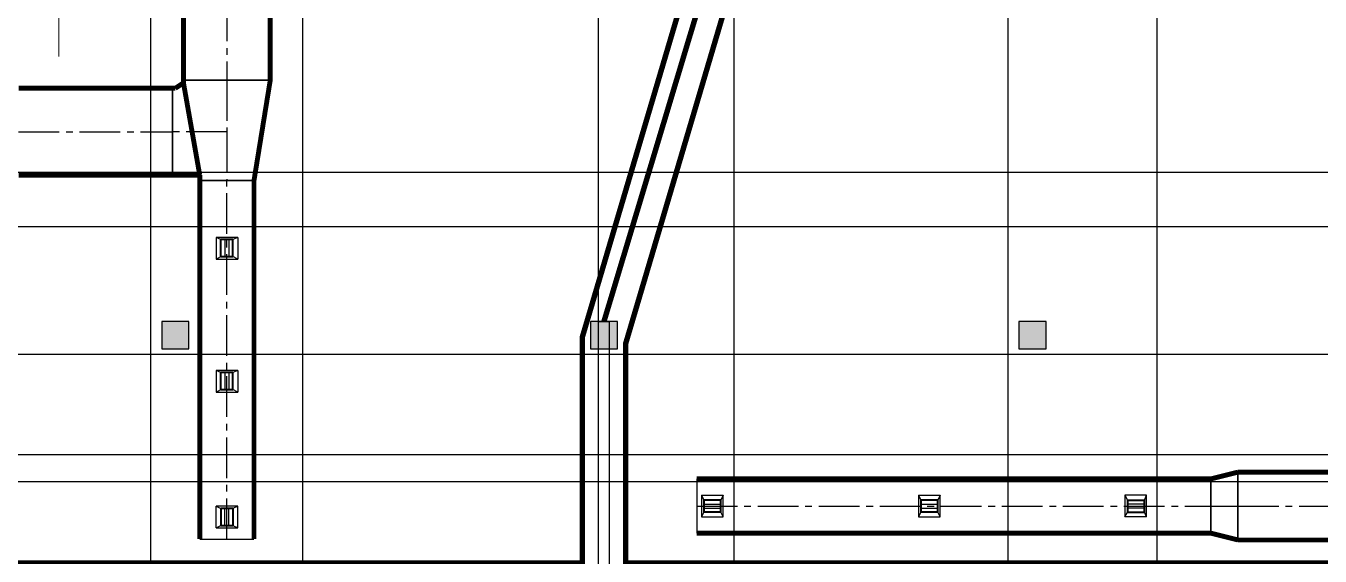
# Model space of a CAD drawing. Extents: x 369444 to 684549, y -549309 to 575337.
# Drawn here: x 440770 to 464625, y 196284 to 206055 of the extents above; entities that cross this region are included whole.
import ezdxf

# ---------------------------------------------------------------- set-up
doc = ezdxf.new("R2010")
doc.units = 0
doc.header["$LTSCALE"] = 1000
doc.header["$MEASUREMENT"] = 0
for name, pattern in [('CENTER2', [1.125, 0.75, -0.125, 0.125, -0.125]), ('DASH', [0.35, 0.25, -0.1]), ('DOTE', [2.42, 2, -0.2, 0.02, -0.2])]:
    doc.linetypes.add(name, pattern=pattern)
for name, color, linetype in [('COLUMN', 9, 'Continuous'), ('DOTE', 1, 'Continuous'), ('DUCT-排烟中心线', 5, 'CENTER2'), ('DUCT-排烟法兰', 4, 'Continuous'), ('DUCT-排烟管', 2, 'Continuous'), ('DUCT-排烟管端线', 4, 'Continuous'), ('WALL', 9, 'Continuous'), ('WINDOW', 4, 'Continuous'), ('二期轮廓线', 8, 'DASH'), ('防火分区线', 7, 'Continuous'), ('风管标注', 3, 'Continuous')]:
    doc.layers.add(name, color=color, linetype=linetype)
doc.layers.add('DOTE2', color=122, linetype='DOTE', lineweight=9)

# ---------------------------------------------------------------- blocks, each defined once
blk = doc.blocks.new('column500')
h = blk.add_hatch(color=0)
h.dxf.hatch_style = 1
h.paths.add_polyline_path([(-216381, -381440), (-215881, -381440), (-215881, -380940), (-216381, -380940)])
at = {"color": 0}
blk.add_lwpolyline([(-216381, -381440), (-215881, -381440), (-215881, -380940), (-216381, -380940)], close=True, dxfattribs=at)
blk = doc.blocks.new('N-风管')
at = {"color": 0}
for p, q in [((38489280319.55851, 3905296590.868362, 2600), (38489280230.669617, 3905296630.868362, 2600)), ((38489280230.669617, 3905296630.868362, 2600), (38489280230.669617, 3905296230.868362, 2600)), ((38489280630.669617, 3905296630.868362, 2600), (38489280230.669617, 3905296630.868362, 2600)), ((38489280393.632584, 3905296590.868362, 2600), (38489280393.632584, 3905296278.868362, 2600)), ((38489280467.706673, 3905296590.868362, 2600), (38489280467.706673, 3905296278.868362, 2600)), ((38489280630.669617, 3905296630.868362, 2600), (38489280541.780739, 3905296590.868362, 2600)), ((38489280230.669617, 3905296230.868362, 2600), (38489280319.55851, 3905296278.868362, 2600)), ((38489280630.669617, 3905296230.868362, 2600), (38489280541.780739, 3905296278.868362, 2600)), ((38489280230.669617, 3905296230.868362, 2600), (38489280630.669617, 3905296230.868362, 2600)), ((38489280319.55851, 3905294140.868362, 2600), (38489280230.669617, 3905294180.868362, 2600)), ((38489280230.669617, 3905294180.868362, 2600), (38489280230.669617, 3905293780.868362, 2600)), ((38489280630.669617, 3905294180.868362, 2600), (38489280230.669617, 3905294180.868362, 2600)), ((38489280393.632584, 3905294140.868362, 2600), (38489280393.632584, 3905293828.868362, 2600)), ((38489280467.706673, 3905294140.868362, 2600), (38489280467.706673, 3905293828.868362, 2600)), ((38489280630.669617, 3905294180.868362, 2600), (38489280541.780739, 3905294140.868362, 2600)), ((38489280230.669617, 3905293780.868362, 2600), (38489280319.55851, 3905293828.868362, 2600)), ((38489280230.669617, 3905293780.868362, 2600), (38489280630.669617, 3905293780.868362, 2600)), ((38489280630.669617, 3905293780.868362, 2600), (38489280541.780739, 3905293828.868362, 2600)), ((38489289180.664528, 3905291880.368588, 2600), (38489289180.664528, 3905291480.368588, 2600)), ((38489289180.664528, 3905291880.368588, 2600), (38489289220.664528, 3905291791.4797, 2600)), ((38489289580.664528, 3905291880.368588, 2600), (38489289532.664528, 3905291791.4797, 2600)), ((38489289580.664528, 3905291480.368588, 2600), (38489289580.664528, 3905291880.368588, 2600)), ((38489293180.664528, 3905291880.368588, 2600), (38489293180.664528, 3905291480.368588, 2600)), ((38489293180.664528, 3905291880.368588, 2600), (38489293220.664528, 3905291791.4797, 2600)), ((38489293580.664528, 3905291880.368588, 2600), (38489293532.664528, 3905291791.4797, 2600)), ((38489293580.664528, 3905291480.368588, 2600), (38489293580.664528, 3905291880.368588, 2600)), ((38489296981.545509, 3905291880.368588, 2600), (38489297029.545509, 3905291791.4797, 2600)), ((38489297381.545509, 3905291880.368588, 2600), (38489296981.545509, 3905291880.368588, 2600)), ((38489296981.545509, 3905291880.368588, 2600), (38489296981.545509, 3905291480.368588, 2600)), ((38489297341.545509, 3905291791.4797, 2600), (38489297381.545509, 3905291880.368588, 2600)), ((38489297381.545509, 3905291480.368588, 2600), (38489297381.545509, 3905291880.368588, 2600)), ((38489280630.669617, 3905291680.964922, 2600), (38489280230.669617, 3905291680.964922, 2600)), ((38489280230.669617, 3905291680.964922, 2600), (38489280319.55851, 3905291632.964922, 2600)), ((38489280393.632584, 3905291320.964922, 2600), (38489280393.632584, 3905291632.964922, 2600)), ((38489280467.706673, 3905291320.964922, 2600), (38489280467.706673, 3905291632.964922, 2600)), ((38489280630.669617, 3905291680.964922, 2600), (38489280541.780739, 3905291632.964922, 2600)), ((38489280630.669617, 3905291280.964922, 2600), (38489280630.669617, 3905291680.964922, 2600)), ((38489289220.664528, 3905291569.257477, 2600), (38489289180.664528, 3905291480.368588, 2600)), ((38489289220.664528, 3905291717.405625, 2600), (38489289532.664528, 3905291717.405625, 2600)), ((38489289220.664528, 3905291643.331552, 2600), (38489289532.664528, 3905291643.331552, 2600)), ((38489289580.664528, 3905291480.368588, 2600), (38489289532.664528, 3905291569.257477, 2600)), ((38489293220.664528, 3905291569.257477, 2600), (38489293180.664528, 3905291480.368588, 2600)), ((38489293220.664528, 3905291717.405625, 2600), (38489293532.664528, 3905291717.405625, 2600)), ((38489293220.664528, 3905291643.331552, 2600), (38489293532.664528, 3905291643.331552, 2600)), ((38489293580.664528, 3905291480.368588, 2600), (38489293532.664528, 3905291569.257477, 2600)), ((38489296981.545509, 3905291480.368588, 2600), (38489297029.545509, 3905291569.257477, 2600)), ((38489297341.545509, 3905291717.405625, 2600), (38489297029.545509, 3905291717.405625, 2600)), ((38489297341.545509, 3905291643.331552, 2600), (38489297029.545509, 3905291643.331552, 2600)), ((38489297381.545509, 3905291480.368588, 2600), (38489297341.545509, 3905291569.257477, 2600)), ((38489280230.669617, 3905291280.964922, 2600), (38489280319.55851, 3905291320.964922, 2600)), ((38489280230.669617, 3905291280.964922, 2600), (38489280630.669617, 3905291280.964922, 2600)), ((38489280541.780739, 3905291320.964922, 2600), (38489280630.669617, 3905291280.964922, 2600)), ((38489289180.664528, 3905291480.368588, 2600), (38489289580.664528, 3905291480.368588, 2600)), ((38489293180.664528, 3905291480.368588, 2600), (38489293580.664528, 3905291480.368588, 2600))]:
    blk.add_line(p, q, dxfattribs=at)
at = {"color": 0, "lineweight": 40}
for p, q in [((38489280541.780739, 3905296590.868362, 2600), (38489280319.55851, 3905296590.868362, 2600)), ((38489280319.55851, 3905296278.868362, 2600), (38489280319.55851, 3905296590.868362, 2600)), ((38489280541.780739, 3905296278.868362, 2600), (38489280541.780739, 3905296590.868362, 2600)), ((38489280319.55851, 3905296278.868362, 2600), (38489280541.780739, 3905296278.868362, 2600)), ((38489280541.780739, 3905294140.868362, 2600), (38489280319.55851, 3905294140.868362, 2600)), ((38489280319.55851, 3905293828.868362, 2600), (38489280319.55851, 3905294140.868362, 2600)), ((38489280541.780739, 3905293828.868362, 2600), (38489280541.780739, 3905294140.868362, 2600)), ((38489280319.55851, 3905293828.868362, 2600), (38489280541.780739, 3905293828.868362, 2600)), ((38489289220.664528, 3905291791.4797, 2600), (38489289220.664528, 3905291569.257477, 2600)), ((38489289532.664528, 3905291791.4797, 2600), (38489289220.664528, 3905291791.4797, 2600)), ((38489289532.664528, 3905291569.257477, 2600), (38489289532.664528, 3905291791.4797, 2600)), ((38489293220.664528, 3905291791.4797, 2600), (38489293220.664528, 3905291569.257477, 2600)), ((38489293532.664528, 3905291791.4797, 2600), (38489293220.664528, 3905291791.4797, 2600)), ((38489293532.664528, 3905291569.257477, 2600), (38489293532.664528, 3905291791.4797, 2600)), ((38489297029.545509, 3905291791.4797, 2600), (38489297029.545509, 3905291569.257477, 2600)), ((38489297029.545509, 3905291791.4797, 2600), (38489297341.545509, 3905291791.4797, 2600)), ((38489297341.545509, 3905291569.257477, 2600), (38489297341.545509, 3905291791.4797, 2600)), ((38489280541.780739, 3905291632.964922, 2600), (38489280319.55851, 3905291632.964922, 2600)), ((38489280319.55851, 3905291632.964922, 2600), (38489280319.55851, 3905291320.964922, 2600)), ((38489280541.780739, 3905291632.964922, 2600), (38489280541.780739, 3905291320.964922, 2600)), ((38489289532.664528, 3905291569.257477, 2600), (38489289220.664528, 3905291569.257477, 2600)), ((38489293532.664528, 3905291569.257477, 2600), (38489293220.664528, 3905291569.257477, 2600)), ((38489297029.545509, 3905291569.257477, 2600), (38489297341.545509, 3905291569.257477, 2600)), ((38489280319.55851, 3905291320.964922, 2600), (38489280541.780739, 3905291320.964922, 2600))]:
    blk.add_line(p, q, dxfattribs=at)
at = {"color": 0, "linetype": 'Continuous'}
for p, q in [((38489280630.669617, 3905296630.868362, 2600), (38489280630.669617, 3905296230.868362, 2600)), ((38489280630.669617, 3905294180.868362, 2600), (38489280630.669617, 3905293780.868362, 2600)), ((38489289180.664528, 3905291880.368588, 2600), (38489289580.664528, 3905291880.368588, 2600)), ((38489293180.664528, 3905291880.368588, 2600), (38489293580.664528, 3905291880.368588, 2600)), ((38489280230.669617, 3905291280.964922, 2600), (38489280230.669617, 3905291680.964922, 2600)), ((38489297381.545509, 3905291480.368588, 2600), (38489296981.545509, 3905291480.368588, 2600))]:
    blk.add_line(p, q, dxfattribs=at)
at = {"layer": 'DUCT-排烟中心线', "color": 0}
for p, q in [((38489280430.669617, 3905303244.611743), (38489280430.669617, 3905299529.7)), ((38489280430.669617, 3905299529.5), (38489280430.669617, 3905298579.5)), ((38489276590.827263, 3905298579.5), (38489279430.469627, 3905298579.5)), ((38489280430.669617, 3905298579.5), (38489279430.669617, 3905298579.5)), ((38489280430.669617, 3905298579.5), (38489280430.669617, 3905297679.5)), ((38489280430.669617, 3905291071.517902), (38489280430.669617, 3905297679.3)), ((38489289090.369827, 3905291680.368588), (38489298566.968987, 3905291680.368588)), ((38489298567.168983, 3905291680.368588), (38489299067.168983, 3905291680.368588)), ((38489299067.369003, 3905291680.368588), (38489310677.367104, 3905291680.368575))]:
    blk.add_line(p, q, dxfattribs=at)
at = {"layer": 'DUCT-排烟法兰', "color": 0}
for p, q in [((38489279430.569633, 3905299419.5), (38489279430.569633, 3905297739.5)), ((38489281270.669617, 3905299529.6), (38489279590.669617, 3905299529.6)), ((38489279900.669617, 3905297679.4), (38489280960.669617, 3905297679.4)), ((38489299067.26899, 3905291025.368588), (38489299067.26899, 3905292335.368588)), ((38489298567.068977, 3905291150.368588), (38489298567.068977, 3905292210.368588))]:
    blk.add_line(p, q, dxfattribs=at)
at = {"layer": 'DUCT-排烟管', "color": 0, "const_width": 90}
for points in [[(38489279630.669617, 3905303244.611743), (38489279630.669617, 3905299529.7)], [(38489281230.669617, 3905299529.7), (38489281230.669617, 3905303244.611743)], [(38489279430.469627, 3905299379.5), (38489276590.827263, 3905299379.5)], [(38489279480.669617, 3905299379.5), (38489279430.669617, 3905299379.5)], [(38489279630.669617, 3905299479.5), (38489279480.669617, 3905299379.5)], [(38489279630.669617, 3905299529.5), (38489279630.669617, 3905299479.5)], [(38489279630.669617, 3905299479.5), (38489279930.669617, 3905297779.5)], [(38489280930.669617, 3905297679.5), (38489281230.669617, 3905299529.5)], [(38489276590.827263, 3905297779.5), (38489279430.469627, 3905297779.5)], [(38489279430.669617, 3905297779.5), (38489279930.669617, 3905297779.5)], [(38489279930.669617, 3905297779.5), (38489279930.669617, 3905297679.5)], [(38489279930.669617, 3905297679.3), (38489279930.669617, 3905291071.517902)], [(38489280930.669617, 3905291071.517902), (38489280930.669617, 3905297679.3)], [(38489298566.968987, 3905292180.368588), (38489289090.369827, 3905292180.368588)], [(38489298567.168983, 3905292180.368588), (38489299067.168983, 3905292305.368588)], [(38489310677.367104, 3905292305.368575), (38489299067.369003, 3905292305.368588)], [(38489289090.369827, 3905291180.368588), (38489298566.968987, 3905291180.368588)], [(38489298567.168983, 3905291180.368588), (38489299067.168983, 3905291055.368588)], [(38489299067.369003, 3905291055.368588), (38489310677.367104, 3905291055.368575)]]:
    blk.add_lwpolyline(points, dxfattribs=at)
at = {"layer": 'DUCT-排烟管端线', "color": 0}
for p, q in [((38489279430.469627, 3905297779.5), (38489279430.469627, 3905299379.5)), ((38489279430.669617, 3905299379.5), (38489279430.669617, 3905297779.5)), ((38489279630.669617, 3905299529.7), (38489281230.669617, 3905299529.7)), ((38489281230.669617, 3905299529.5), (38489279630.669617, 3905299529.5)), ((38489279930.669617, 3905297679.5), (38489280930.669617, 3905297679.5)), ((38489280930.669617, 3905297679.3), (38489279930.669617, 3905297679.3)), ((38489299067.168983, 3905291055.368588), (38489299067.168983, 3905292305.368588)), ((38489299067.369003, 3905292305.368588), (38489299067.369003, 3905291055.368588)), ((38489289090.369827, 3905292180.368588), (38489289090.369827, 3905291180.368588)), ((38489298566.968987, 3905291180.368588), (38489298566.968987, 3905292180.368588)), ((38489298567.168983, 3905292180.368588), (38489298567.168983, 3905291180.368588)), ((38489279930.669617, 3905291071.517902), (38489280930.669617, 3905291071.517902))]:
    blk.add_line(p, q, dxfattribs=at)

msp = doc.modelspace()

# ---------------------------------------------------------------- linework, layer by layer
at = {"layer": 'DOTE', "color": 8}
for p, q in [((443074.5, 59364.2), (443074.5, 476704.8)), ((445874.5, 59364.2), (445874.5, 476704.8)), ((451324.5, 59364.2), (451324.5, 476704.8)), ((458874.5, 59364.2), (458874.5, 476704.8)), ((453824.5, 59364.2), (453824.5, 261807)), ((461624.5, 59364.2), (461624.5, 261807))]:
    msp.add_line(p, q, dxfattribs=at)
at = {"layer": 'DOTE', "color": 8, "lineweight": -2}
for p, q in [((377844.4, 203357), (624570.9, 203357)), ((377844.4, 202357), (624570.9, 202357)), ((377844.4, 200007), (624570.9, 200007)), ((377844.4, 198157), (624570.9, 198157)), ((377844.4, 197657), (624570.9, 197657))]:
    msp.add_line(p, q, dxfattribs=at)
at = {"layer": 'DOTE2', "linetype": 'DOTE', "ltscale": 0.5}
msp.add_lwpolyline([(441374.5, 205490.4), (441374.5, 220642.1)], dxfattribs=at)
at = {"layer": 'WALL', "linetype": 'ByBlock'}
for p, q in [((451324.5, 195757), (451324.5, 200607)), ((451324.5, 200607), (451524.5, 200607)), ((451524.5, 195857), (451524.5, 200607))]:
    msp.add_line(p, q, dxfattribs=at)
at = {"layer": 'WINDOW', "linetype": 'DASH', "const_width": 100}
msp.add_lwpolyline([(453274.5, 206757.1), (451424.5, 200607)], dxfattribs=at)
at = {"layer": '二期轮廓线', "ltscale": 6}
msp.add_lwpolyline([(380274.6, 203357), (599524.6, 203357), (599524.6, 204707), (600424.6, 204707), (600424.6, 218107), (610674.6, 218107), (610674.6, 217107), (610674.6, 217107), (614474.6, 217107), (614474.6, 226657), (605824.6, 226657), (605824.6, 239057), (599524.6, 239057), (599524.6, 249357.4), (600424.6, 249357.4), (600424.6, 259157)], dxfattribs=at)
at = {"layer": '防火分区线', "color": 56, "linetype": 'DASH', "ltscale": 8, "const_width": 100}
for points in [[(437424.5, 195357), (451824.5, 195357), (451824.5, 200199), (453674.5, 206449), (453674.5, 217357), (451874.5, 217357), (451874.5, 224857), (451574.5, 224857), (451574.5, 230207), (451374.5, 230207), (451374.5, 235057), (436374.5, 235057)], [(438224.5, 196157), (451024.5, 196157), (451024.5, 200314.9), (452874.5, 206564.9), (452874.5, 216557), (451074.5, 216557), (451074.5, 224057), (450774.5, 224057), (450774.5, 229407), (450574.5, 229407), (450574.5, 234257), (437174.5, 234257)]]:
    msp.add_lwpolyline(points, dxfattribs=at)
at = {"layer": '防火分区线', "color": 5, "linetype": 'DASH', "ltscale": 8, "const_width": 100}
for points in [[(545624.5, 179057), (474322.1, 179057), (474421.6, 195357), (451024.5, 195357), (451024.5, 200314.9), (452874.5, 206564.9), (452874.5, 217357), (456674.5, 217357), (456674.5, 218057), (469024.5, 218057), (469024.5, 224657), (475074.5, 224657), (475074.5, 218007), (476774.5, 218007), (476774.5, 218757.8), (527374.5, 218757.8), (527374.5, 224607), (533274.5, 224607), (533274.5, 222207), (533774.5, 222207), (533774.5, 217807), (545974.5, 217807), (545974.5, 207107), (545624.5, 207107)], [(544824.5, 179857), (475127, 179857), (475226.5, 196157), (451824.5, 196157), (451824.5, 200199), (453674.5, 206449), (453674.5, 216557), (457474.5, 216557), (457474.5, 217257), (469824.5, 217257), (469824.5, 223857), (474274.5, 223857), (474274.5, 217207), (477574.5, 217207), (477574.5, 217957.8), (528174.5, 217957.8), (528174.5, 223807), (532474.5, 223807), (532474.5, 221407), (532974.5, 221407), (532974.5, 217007), (545174.5, 217007), (545174.5, 207907), (544824.5, 207907)]]:
    msp.add_lwpolyline(points, close=True, dxfattribs=at)

# ---------------------------------------------------------------- block references
at = {"layer": 'COLUMN', "color": 8, "rotation": 270}
for p in [(824714.4, -15773.9), (832614.4, -15773.9), (840514.4, -15773.9)]:
    msp.add_blockref('column500', p, dxfattribs=at)
at = {"layer": '风管标注', "color": 8}
msp.add_blockref('N-风管', (-38488835956.2, -3905094473.4), dxfattribs=at)

doc.saveas('drawing.dxf')
